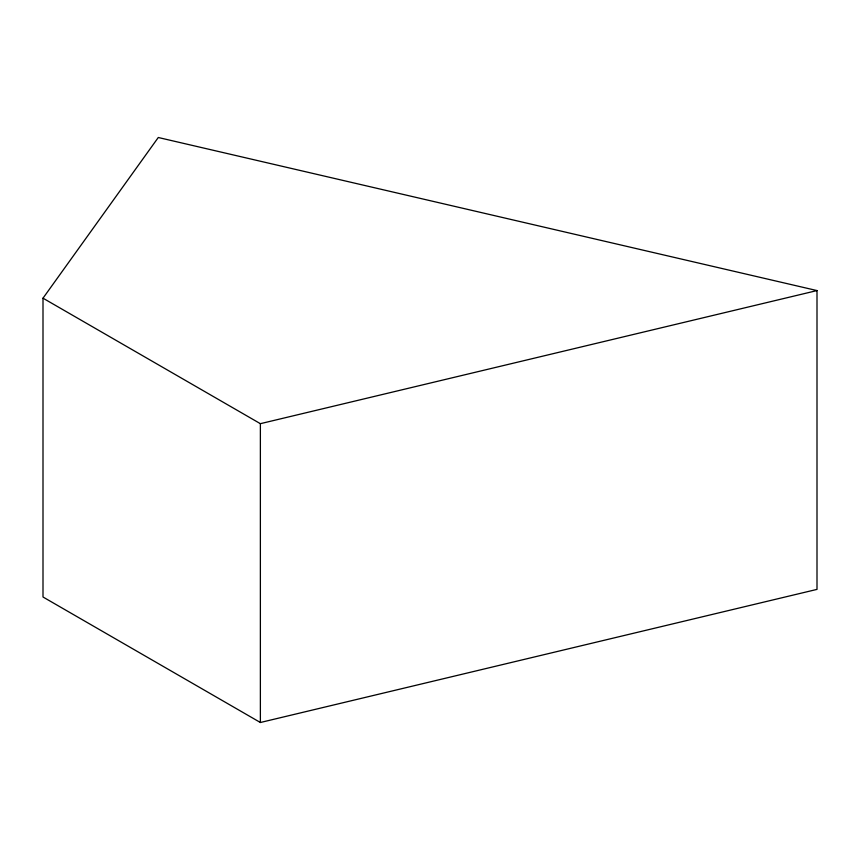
<?xml version="1.0" encoding="UTF-8"?>
<svg xmlns="http://www.w3.org/2000/svg" width="860" height="860" viewBox="0 0 860 860"><rect width="100%" height="100%" fill="white"/><g stroke="black" fill="none" stroke-linecap="round" stroke-linejoin="round"><path stroke-width="1.29" d="M43 298.183L158.283 137.503L817 290.572L817 589.39L260.376 722.497L43 597.001L43 298.183L260.376 423.679L817 290.572M260.376 423.679L260.376 722.497"/></g></svg>
